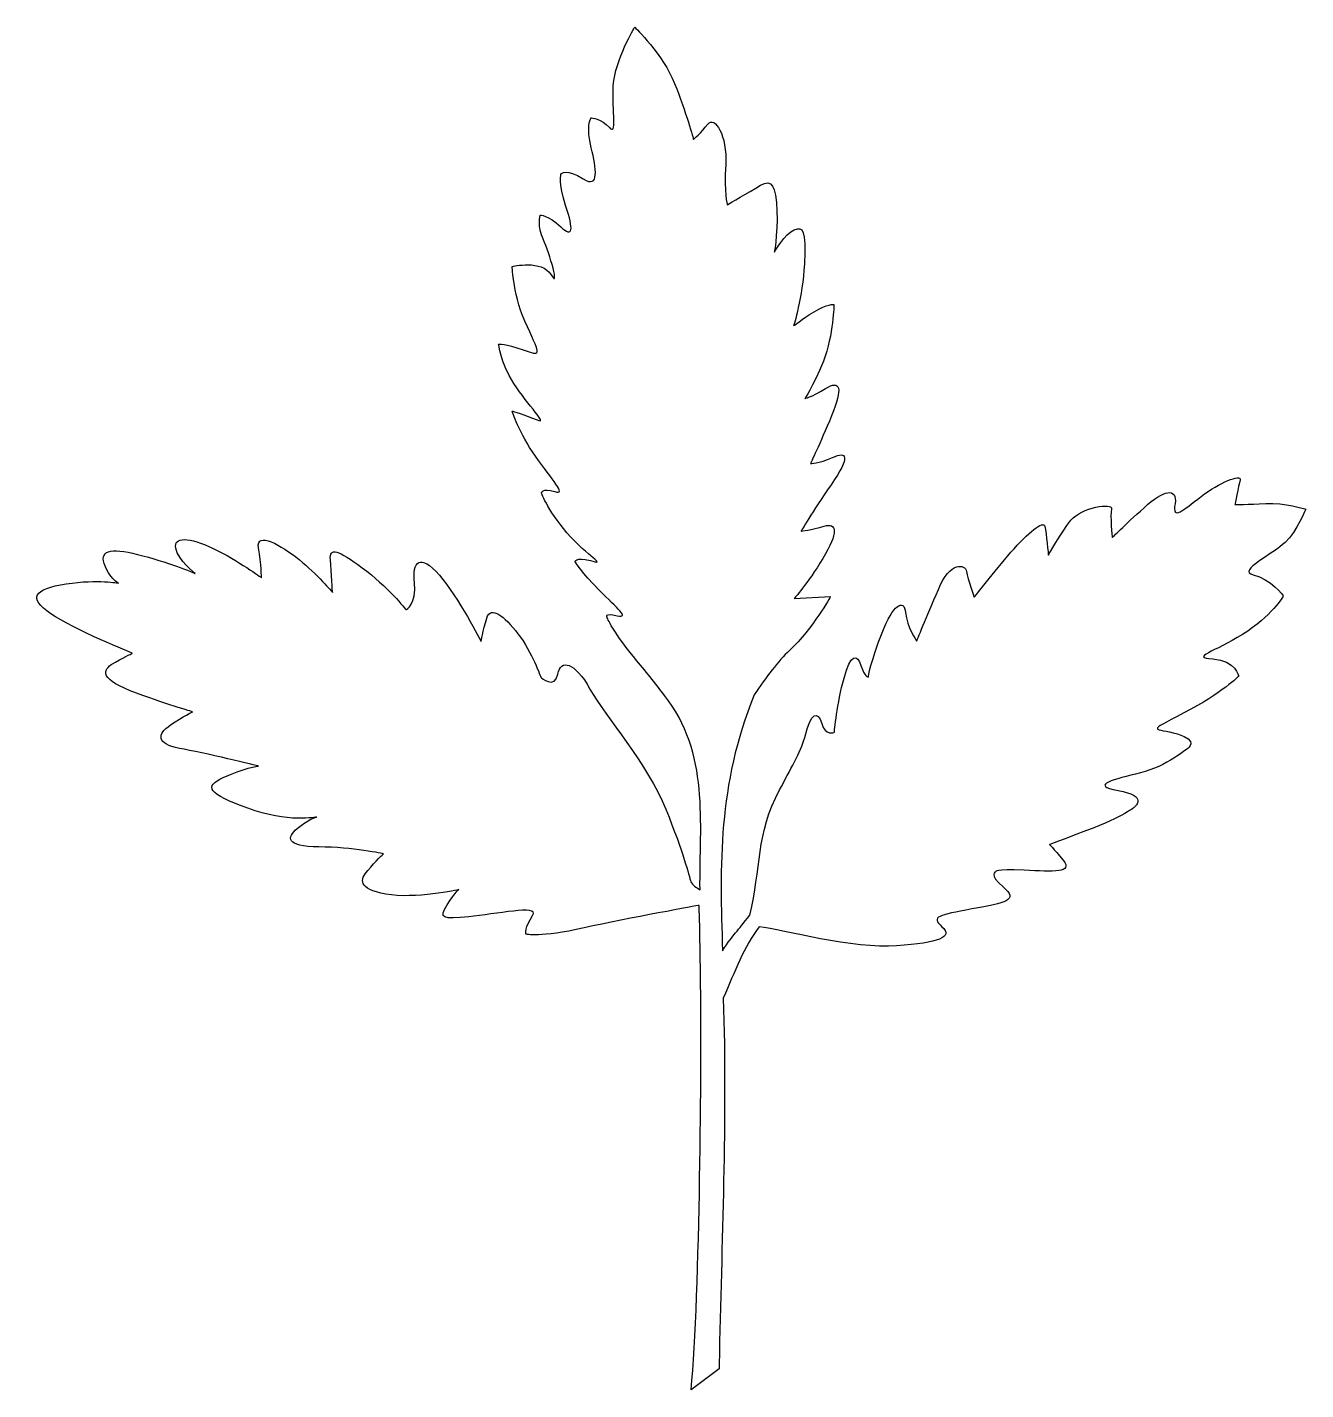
# Model space of a CAD drawing. Header units: centimetres. Extents: x -9.9 to 9.7, y -10.5 to 10.5.
import ezdxf

# ---------------------------------------------------------------- set-up
doc = ezdxf.new("R2010")
doc.units = ezdxf.units.CM
doc.header["$MEASUREMENT"] = 0
doc.layers.add('Layer 1', color=7, linetype='Continuous')

msp = doc.modelspace()

# ---------------------------------------------------------------- linework, layer by layer
at = {"layer": 'Layer 1'}
msp.add_open_spline([(1.35145, -3.36963), (1.70716, -3.40794), (2.80954, -3.7161), (3.46322, -3.66049), (3.46322, -3.66049), (4.10984, -3.61157), (4.33878, -3.52934), (4.15849, -3.36601), (4.15849, -3.36601), (3.98479, -3.20969), (4.10195, -3.19268), (4.61976, -3.09177), (4.61976, -3.09177), (5.14422, -2.99795), (5.33742, -2.96268), (5.10352, -2.75652), (5.10352, -2.75652), (4.86256, -2.557), (4.98721, -2.51967), (4.98721, -2.51967), (4.98721, -2.51967), (4.98721, -2.51967), (4.96104, -2.47771), (5.42025, -2.4985), (5.42025, -2.4985), (5.87941, -2.5194), (6.18072, -2.54224), (6.02194, -2.34531), (6.02194, -2.34531), (5.86327, -2.14827), (5.80966, -2.10552), (5.80966, -2.10552), (5.80966, -2.10552), (5.80966, -2.10552), (5.80966, -2.10552), (6.37899, -1.88946), (6.37899, -1.88946), (6.96203, -1.6739), (7.12453, -1.521), (7.12453, -1.521), (7.12453, -1.521), (7.12453, -1.521), (7.32863, -1.35569), (6.86444, -1.2729), (6.86444, -1.2729), (6.41404, -1.19056), (6.80795, -1.09957), (7.20901, -1.00197), (7.20901, -1.00197), (7.61004, -0.90439), (7.93421, -0.62602), (7.93421, -0.62602), (7.93421, -0.62602), (7.93421, -0.62602), (8.11622, -0.5081), (7.77633, -0.40163), (7.77633, -0.40163), (7.42936, -0.30188), (7.26857, -0.39988), (7.87531, -0.08207), (7.87531, -0.08207), (8.47494, 0.22905), (8.716, 0.4825), (8.716, 0.4825), (8.716, 0.4825), (8.716, 0.4825), (8.67533, 0.72393), (8.31926, 0.74846), (8.31926, 0.74846), (7.9631, 0.77309), (8.34291, 0.85075), (8.77686, 1.12576), (8.77686, 1.12576), (9.22446, 1.4004), (9.40564, 1.71737), (9.40564, 1.71737), (9.40564, 1.71737), (9.40564, 1.71737), (9.20794, 1.9842), (8.9419, 2.04035), (8.9419, 2.04035), (8.68306, 2.10316), (9.25361, 2.36031), (9.43066, 2.54015), (9.43066, 2.54015), (9.61436, 2.713), (9.74827, 3.05212), (9.74827, 3.05212), (9.74827, 3.05212), (9.74827, 3.05212), (9.41503, 3.15144), (9.1333, 3.13943), (9.1333, 3.13943), (8.85813, 3.12043), (8.65911, 3.11959), (8.65911, 3.11959), (8.65911, 3.11959), (8.65911, 3.11959), (8.71568, 3.39925), (8.73941, 3.50144), (8.73941, 3.50144), (8.75603, 3.59701), (8.42231, 3.4562), (8.14137, 3.24516), (8.14137, 3.24516), (7.85334, 3.02746), (7.6975, 2.86752), (7.73997, 3.1339), (7.73997, 3.1339), (7.78196, 3.38655), (7.56127, 3.35205), (7.26454, 3.07286), (7.26454, 3.07286), (6.95405, 2.79409), (6.77702, 2.61415), (6.77702, 2.61415), (6.77702, 2.61415), (6.77702, 2.61415), (6.73926, 2.95157), (6.76302, 3.05386), (6.76302, 3.05386), (6.78673, 3.15604), (6.30384, 3.07466), (6.14006, 2.88069), (6.14006, 2.88069), (5.98292, 2.67958), (5.7942, 2.34213), (5.7942, 2.34213), (5.7942, 2.34213), (5.7942, 2.34213), (5.76353, 2.68622), (5.73901, 2.78308), (5.73901, 2.78308), (5.72163, 2.88656), (5.48221, 2.68794), (5.2191, 2.38716), (5.2191, 2.38716), (4.96312, 2.09294), (4.65588, 1.69739), (4.65588, 1.69739), (4.65588, 1.69739), (4.65588, 1.69739), (4.55457, 1.97502), (4.53753, 2.0922), (4.53753, 2.0922), (4.52049, 2.20941), (4.28157, 2.25103), (4.10364, 1.81719), (4.10364, 1.81719), (3.91864, 1.37676), (3.77066, 1.02439), (3.77066, 1.02439), (3.77066, 1.02439), (3.77066, 1.02439), (3.61942, 1.24172), (3.59865, 1.46193), (3.59865, 1.46193), (3.57796, 1.6822), (3.40344, 1.58462), (3.23919, 1.15038), (3.23919, 1.15038), (3.0679, 0.70948), (3.02628, 0.47056), (3.02628, 0.47056), (3.02628, 0.47056), (3.02628, 0.47056), (2.97146, 0.4722), (2.91497, 0.6455), (2.91497, 0.6455), (2.85888, 0.83256), (2.75582, 0.8288), (2.65525, 0.45444), (2.65525, 0.45444), (2.54754, 0.07333), (2.50629, -0.37836), (2.50629, -0.37836), (2.50629, -0.37836), (2.50629, -0.37836), (2.36712, -0.44271), (2.31148, -0.24199), (2.31148, -0.24199), (2.24872, -0.04797), (2.15233, -0.05869), (2.05087, -0.46051), (2.05087, -0.46051), (1.98938, -0.67824), (1.82264, -0.96827), (1.66259, -1.26537), (1.66259, -1.26537), (1.29887, -1.94059), (1.38565, -2.47163), (1.206, -3.18677), (1.206, -3.18677), (1.00571, -3.45522), (0.96848, -3.46027), (0.78862, -3.73649), (0.78862, -3.73649), (0.74666, -2.42344), (0.71107, -1.1913), (1.27471, 0.19456), (1.27471, 0.19456), (1.45471, 0.47044), (1.64756, 0.71849), (1.81713, 0.87803), (1.81713, 0.87803), (2.17744, 1.21704), (2.44644, 1.70985), (2.44644, 1.70985), (2.44644, 1.70985), (2.44644, 1.70985), (1.88957, 1.67879), (1.88957, 1.67879), (1.88957, 1.67879), (1.88957, 1.67879), (2.08822, 1.89234), (2.32685, 2.29003), (2.32685, 2.29003), (2.57249, 2.69429), (2.54966, 2.84597), (2.34892, 2.7903), (2.34892, 2.7903), (2.15487, 2.72757), (1.99657, 2.7118), (1.99657, 2.7118), (1.99657, 2.7118), (1.99657, 2.7118), (2.15617, 2.99517), (2.4575, 3.42525), (2.4575, 3.42525), (2.75928, 3.86904), (2.69988, 3.94635), (2.47711, 3.84327), (2.47711, 3.84327), (2.26145, 3.74694), (2.13797, 3.75064), (2.13797, 3.75064), (2.13797, 3.75064), (2.13797, 3.75064), (2.28431, 4.04822), (2.46224, 4.48197), (2.46224, 4.48197), (2.64724, 4.9224), (2.58905, 5.04085), (2.37212, 4.90335), (2.37212, 4.90335), (2.14148, 4.76627), (2.05168, 4.74838), (2.05168, 4.74838), (2.05168, 4.74838), (2.05168, 4.74838), (2.16643, 4.90964), (2.33685, 5.32303), (2.33685, 5.32303), (2.49362, 5.73694), (2.50073, 6.19653), (2.50073, 6.19653), (2.50073, 6.19653), (2.50073, 6.19653), (2.39802, 6.20656), (2.19527, 6.08226), (2.19527, 6.08226), (1.9995, 5.96473), (1.87989, 5.86543), (1.87989, 5.86543), (1.87989, 5.86543), (1.87989, 5.86543), (2.01668, 6.30051), (2.04621, 6.82113), (2.04621, 6.82113), (2.06873, 7.33519), (2.0297, 7.40501), (1.89048, 7.34061), (1.89048, 7.34061), (1.74462, 7.28327), (1.58497, 6.99988), (1.58497, 6.99988), (1.58497, 6.99988), (1.58497, 6.99988), (1.65281, 7.42337), (1.61508, 7.7608), (1.61508, 7.7608), (1.57735, 8.09825), (1.51618, 8.12069), (1.29927, 7.98313), (1.29927, 7.98313), (1.06863, 7.84605), (0.85914, 7.72889), (0.85914, 7.72889), (0.85914, 7.72889), (0.85914, 7.72889), (0.80974, 7.90883), (0.83684, 8.34727), (0.83684, 8.34727), (0.86394, 8.78571), (0.66777, 9.10731), (0.56061, 8.96647), (0.56061, 8.96647), (0.46049, 8.83233), (0.34074, 8.73298), (0.34074, 8.73298), (0.34074, 8.73298), (0.34074, 8.73298), (0.22983, 9.14816), (0.05123, 9.59277), (0.05123, 9.59277), (-0.12075, 10.03036), (-0.56072, 10.45555), (-0.56072, 10.45555), (-0.56072, 10.45555), (-0.56072, 10.45555), (-0.86414, 9.95697), (-0.88999, 9.5597), (-0.88999, 9.5597), (-0.9092, 9.15542), (-0.83154, 8.77555), (-0.95076, 8.91644), (-0.95076, 8.91644), (-1.07001, 9.05736), (-1.23455, 9.06236), (-1.23455, 9.06236), (-1.23455, 9.06236), (-1.23455, 9.06236), (-1.31437, 8.92068), (-1.22799, 8.60236), (-1.22799, 8.60236), (-1.15534, 8.28444), (-1.09631, 7.96696), (-1.35237, 8.12579), (-1.35237, 8.12579), (-1.61492, 8.29158), (-1.69305, 8.20474), (-1.69305, 8.20474), (-1.69305, 8.20474), (-1.69305, 8.20474), (-1.7384, 8.06896), (-1.61918, 7.7015), (-1.61918, 7.7015), (-1.49954, 7.34786), (-1.50374, 7.21072), (-1.69736, 7.38821), (-1.69736, 7.38821), (-1.89757, 7.57276), (-2.01438, 7.56942), (-2.01438, 7.56942), (-2.01438, 7.56942), (-2.01438, 7.56942), (-2.06095, 7.39241), (-1.96414, 7.19043), (-1.96414, 7.19043), (-1.86738, 6.98845), (-1.70665, 6.40708), (-1.84333, 6.65147), (-1.84333, 6.65147), (-1.98708, 6.88915), (-2.44335, 6.77953), (-2.44335, 6.77953), (-2.44335, 6.77953), (-2.44335, 6.77953), (-2.43015, 6.31249), (-2.21081, 5.85285), (-2.21081, 5.85285), (-1.99814, 5.40028), (-1.99814, 5.40028), (-2.27661, 5.49799), (-2.27661, 5.49799), (-2.55495, 5.59567), (-2.65137, 5.58491), (-2.65137, 5.58491), (-2.65137, 5.58491), (-2.65137, 5.58491), (-2.63187, 5.32353), (-2.41592, 4.98063), (-2.41592, 4.98063), (-2.19983, 4.63778), (-1.8795, 4.33976), (-2.06228, 4.42085), (-2.06228, 4.42085), (-2.24516, 4.50187), (-2.44251, 4.556), (-2.44251, 4.556), (-2.44251, 4.556), (-2.44251, 4.556), (-2.34281, 4.22352), (-2.08609, 3.8657), (-2.08609, 3.8657), (-1.83638, 3.50121), (-1.59664, 3.26054), (-1.78698, 3.32129), (-1.78698, 3.32129), (-1.99097, 3.38241), (-1.99351, 3.30012), (-1.99351, 3.30012), (-1.99351, 3.30012), (-1.99351, 3.30012), (-1.87966, 2.98093), (-1.54068, 2.62062), (-1.54068, 2.62062), (-1.20167, 2.26031), (-1.00469, 2.19252), (-1.24281, 2.2615), (-1.24281, 2.2615), (-1.48133, 2.31685), (-1.47675, 2.24121), (-1.47675, 2.24121), (-1.47675, 2.24121), (-1.47675, 2.24121), (-1.3787, 2.08037), (-1.1057, 1.80444), (-1.1057, 1.80444), (-0.82611, 1.52139), (-0.63165, 1.37134), (-0.82947, 1.41167), (-0.82947, 1.41167), (-1.03394, 1.45906), (-0.98782, 1.39593), (-0.98782, 1.39593), (-0.98782, 1.39593), (-0.98782, 1.39593), (-0.9512, 1.24382), (-0.5611, 0.75844), (-0.5611, 0.75844), (-0.40198, 0.57508), (-0.24326, 0.3781), (-0.10491, 0.18861), (-0.10491, 0.18861), (0.59555, -0.69748), (0.43291, -1.75629), (0.4423, -2.7997), (0.4423, -2.7997), (0.38163, -2.76356), (0.32803, -2.72075), (0.30186, -2.67876), (0.30186, -2.67876), (0.27072, -2.57488), (0.19182, -2.23616), (-0.08276, -1.56214), (-0.08276, -1.56214), (-0.35695, -0.87433), (-1.01378, -0.13376), (-1.24809, 0.28521), (-1.24809, 0.28521), (-1.48235, 0.7041), (-1.7005, 0.75191), (-1.74212, 0.51296), (-1.74212, 0.51296), (-1.78374, 0.27404), (-2.00432, 0.46608), (-2.00432, 0.46608), (-2.00432, 0.46608), (-2.00432, 0.46608), (-2.13682, 0.84756), (-2.35458, 1.13556), (-2.35458, 1.13556), (-2.57273, 1.40991), (-2.76672, 1.57363), (-2.83445, 1.3767), (-2.83445, 1.3767), (-2.89557, 1.17265), (-2.921, 1.01557), (-2.921, 1.01557), (-2.921, 1.01557), (-2.921, 1.01557), (-3.27078, 1.69878), (-3.5624, 2.03707), (-3.5624, 2.03707), (-3.86074, 2.38246), (-3.98166, 2.24202), (-3.94351, 1.91832), (-3.94351, 1.91832), (-3.91197, 1.60164), (-4.07286, 1.50359), (-4.07286, 1.50359), (-4.07286, 1.50359), (-4.07286, 1.50359), (-4.36361, 1.86935), (-4.74633, 2.14864), (-4.74633, 2.14864), (-5.11524, 2.42751), (-5.25822, 2.46619), (-5.23658, 2.27339), (-5.23658, 2.27339), (-5.22213, 2.07392), (-5.2039, 1.77142), (-5.2039, 1.77142), (-5.2039, 1.77142), (-5.2039, 1.77142), (-5.44237, 2.0532), (-5.71698, 2.27431), (-5.71698, 2.27431), (-5.99162, 2.4954), (-6.37598, 2.71987), (-6.34277, 2.45809), (-6.34277, 2.45809), (-6.29583, 2.19583), (-6.29507, 1.99684), (-6.29507, 1.99684), (-6.29507, 1.99684), (-6.29507, 1.99684), (-6.65072, 2.26156), (-7.03633, 2.44491), (-7.03633, 2.44491), (-7.40825, 2.62779), (-7.64839, 2.62827), (-7.61267, 2.44867), (-7.61267, 2.44867), (-7.57698, 2.2692), (-7.31568, 2.06219), (-7.31568, 2.06219), (-7.31568, 2.06219), (-7.31568, 2.06219), (-7.65435, 2.20975), (-8.11721, 2.33373), (-8.11721, 2.33373), (-8.56642, 2.45718), (-8.78663, 2.43644), (-8.71104, 2.21451), (-8.71104, 2.21451), (-8.6355, 1.9926), (-8.49376, 1.91281), (-8.49376, 1.91281), (-8.49376, 1.91281), (-8.49376, 1.91281), (-8.7938, 1.97684), (-9.29701, 1.90297), (-9.29701, 1.90297), (-9.79363, 1.82206), (-9.8938, 1.68781), (-9.53066, 1.44342), (-9.53066, 1.44342), (-9.18125, 1.19947), (-8.27952, 0.83565), (-8.27952, 0.83565), (-8.27952, 0.83565), (-8.27952, 0.83565), (-8.36305, 0.79707), (-8.53757, 0.69944), (-8.53757, 0.69944), (-8.72582, 0.60221), (-8.8194, 0.46094), (-8.31074, 0.26015), (-8.31074, 0.26015), (-7.78845, 0.05893), (-7.35297, -0.06412), (-7.35297, -0.06412), (-7.35297, -0.06412), (-7.35297, -0.06412), (-7.49217, -0.12852), (-7.69539, -0.26642), (-7.69539, -0.26642), (-7.89867, -0.40437), (-7.91028, -0.56188), (-7.5554, -0.6276), (-7.5554, -0.6276), (-7.19345, -0.68668), (-6.34207, -0.89792), (-6.34207, -0.89792), (-6.34207, -0.89792), (-6.34207, -0.89792), (-6.57644, -0.93195), (-6.88275, -1.07358), (-6.88275, -1.07358), (-7.18197, -1.2086), (-7.12379, -1.32705), (-6.5059, -1.54491), (-6.5059, -1.54491), (-5.88842, -1.77647), (-5.44622, -1.68014), (-5.44622, -1.68014), (-5.44622, -1.68014), (-5.44622, -1.68014), (-5.58465, -1.7171), (-5.74676, -1.85627), (-5.74676, -1.85627), (-5.90879, -1.99547), (-5.9267, -2.1322), (-5.41225, -2.14096), (-5.41225, -2.14096), (-4.89081, -2.14313), (-4.42035, -2.24669), (-4.42035, -2.24669), (-4.42035, -2.24669), (-4.42035, -2.24669), (-4.5405, -2.35972), (-4.66139, -2.50016), (-4.66139, -2.50016), (-4.78238, -2.64055), (-4.82104, -2.78345), (-4.38434, -2.86542), (-4.38434, -2.86542), (-3.94762, -2.94736), (-3.26356, -2.79663), (-3.26356, -2.79663), (-3.26356, -2.79663), (-3.26356, -2.79663), (-3.30513, -2.80907), (-3.44231, -3.03134), (-3.44231, -3.03134), (-3.58611, -3.24661), (-3.50385, -3.24915), (-3.11155, -3.213), (-3.11155, -3.213), (-2.70555, -3.17736), (-2.01448, -3.01999), (-2.12963, -3.19493), (-2.12963, -3.19493), (-2.25179, -3.37646), (-2.23441, -3.47994), (-2.23441, -3.47994), (-2.23441, -3.47994), (-2.23441, -3.47994), (-2.01666, -3.54148), (-1.33922, -3.38363), (-1.33922, -3.38363), (-0.65525, -3.23298), (0.42809, -3.03943), (0.42809, -3.03943), (0.42809, -3.03943), (0.44301, -3.45168), (0.44415, -3.8635), (0.45198, -4.28236), (0.45198, -4.28236), (0.46756, -5.34659), (0.44497, -9.01755), (0.30426, -10.48192), (0.30426, -10.48192), (0.30426, -10.48192), (0.73458, -10.15953), (0.73458, -10.15953), (0.73458, -10.15953), (0.73458, -10.15953), (0.73664, -10.0909), (0.73664, -10.0909), (0.73664, -10.0909), (0.77262, -8.2322), (0.86025, -6.32643), (0.8003, -4.46477), (0.8003, -4.46477), (0.97752, -4.05852), (1.11581, -3.67133), (1.35145, -3.36963)], degree=3, knots=[0, 0, 0, 0, 0.00621118, 0.00621118, 0.00621118, 0.00621118, 0.01242236, 0.01242236, 0.01242236, 0.01242236, 0.01863354, 0.01863354, 0.01863354, 0.01863354, 0.02484472, 0.02484472, 0.02484472, 0.02484472, 0.0310559, 0.0310559, 0.0310559, 0.0310559, 0.03726708, 0.03726708, 0.03726708, 0.03726708, 0.04347826, 0.04347826, 0.04347826, 0.04347826, 0.04968944, 0.04968944, 0.04968944, 0.04968944, 0.05590062, 0.05590062, 0.05590062, 0.05590062, 0.0621118, 0.0621118, 0.0621118, 0.0621118, 0.06832298, 0.06832298, 0.06832298, 0.06832298, 0.07453416, 0.07453416, 0.07453416, 0.07453416, 0.08074534, 0.08074534, 0.08074534, 0.08074534, 0.08695652, 0.08695652, 0.08695652, 0.08695652, 0.0931677, 0.0931677, 0.0931677, 0.0931677, 0.09937888, 0.09937888, 0.09937888, 0.09937888, 0.10559006, 0.10559006, 0.10559006, 0.10559006, 0.11180124, 0.11180124, 0.11180124, 0.11180124, 0.11801242, 0.11801242, 0.11801242, 0.11801242, 0.1242236, 0.1242236, 0.1242236, 0.1242236, 0.13043478, 0.13043478, 0.13043478, 0.13043478, 0.13664596, 0.13664596, 0.13664596, 0.13664596, 0.14285714, 0.14285714, 0.14285714, 0.14285714, 0.14906832, 0.14906832, 0.14906832, 0.14906832, 0.1552795, 0.1552795, 0.1552795, 0.1552795, 0.16149068, 0.16149068, 0.16149068, 0.16149068, 0.16770186, 0.16770186, 0.16770186, 0.16770186, 0.17391304, 0.17391304, 0.17391304, 0.17391304, 0.18012422, 0.18012422, 0.18012422, 0.18012422, 0.1863354, 0.1863354, 0.1863354, 0.1863354, 0.19254658, 0.19254658, 0.19254658, 0.19254658, 0.19875776, 0.19875776, 0.19875776, 0.19875776, 0.20496894, 0.20496894, 0.20496894, 0.20496894, 0.21118012, 0.21118012, 0.21118012, 0.21118012, 0.2173913, 0.2173913, 0.2173913, 0.2173913, 0.22360248, 0.22360248, 0.22360248, 0.22360248, 0.22981366, 0.22981366, 0.22981366, 0.22981366, 0.23602484, 0.23602484, 0.23602484, 0.23602484, 0.24223602, 0.24223602, 0.24223602, 0.24223602, 0.2484472, 0.2484472, 0.2484472, 0.2484472, 0.25465839, 0.25465839, 0.25465839, 0.25465839, 0.26086957, 0.26086957, 0.26086957, 0.26086957, 0.26708075, 0.26708075, 0.26708075, 0.26708075, 0.27329193, 0.27329193, 0.27329193, 0.27329193, 0.27950311, 0.27950311, 0.27950311, 0.27950311, 0.28571429, 0.28571429, 0.28571429, 0.28571429, 0.29192547, 0.29192547, 0.29192547, 0.29192547, 0.29813665, 0.29813665, 0.29813665, 0.29813665, 0.30434783, 0.30434783, 0.30434783, 0.30434783, 0.31055901, 0.31055901, 0.31055901, 0.31055901, 0.31677019, 0.31677019, 0.31677019, 0.31677019, 0.32298137, 0.32298137, 0.32298137, 0.32298137, 0.32919255, 0.32919255, 0.32919255, 0.32919255, 0.33540373, 0.33540373, 0.33540373, 0.33540373, 0.34161491, 0.34161491, 0.34161491, 0.34161491, 0.34782609, 0.34782609, 0.34782609, 0.34782609, 0.35403727, 0.35403727, 0.35403727, 0.35403727, 0.36024845, 0.36024845, 0.36024845, 0.36024845, 0.36645963, 0.36645963, 0.36645963, 0.36645963, 0.37267081, 0.37267081, 0.37267081, 0.37267081, 0.37888199, 0.37888199, 0.37888199, 0.37888199, 0.38509317, 0.38509317, 0.38509317, 0.38509317, 0.39130435, 0.39130435, 0.39130435, 0.39130435, 0.39751553, 0.39751553, 0.39751553, 0.39751553, 0.40372671, 0.40372671, 0.40372671, 0.40372671, 0.40993789, 0.40993789, 0.40993789, 0.40993789, 0.41614907, 0.41614907, 0.41614907, 0.41614907, 0.42236025, 0.42236025, 0.42236025, 0.42236025, 0.42857143, 0.42857143, 0.42857143, 0.42857143, 0.43478261, 0.43478261, 0.43478261, 0.43478261, 0.44099379, 0.44099379, 0.44099379, 0.44099379, 0.44720497, 0.44720497, 0.44720497, 0.44720497, 0.45341615, 0.45341615, 0.45341615, 0.45341615, 0.45962733, 0.45962733, 0.45962733, 0.45962733, 0.46583851, 0.46583851, 0.46583851, 0.46583851, 0.47204969, 0.47204969, 0.47204969, 0.47204969, 0.47826087, 0.47826087, 0.47826087, 0.47826087, 0.48447205, 0.48447205, 0.48447205, 0.48447205, 0.49068323, 0.49068323, 0.49068323, 0.49068323, 0.49689441, 0.49689441, 0.49689441, 0.49689441, 0.50310559, 0.50310559, 0.50310559, 0.50310559, 0.50931677, 0.50931677, 0.50931677, 0.50931677, 0.51552795, 0.51552795, 0.51552795, 0.51552795, 0.52173913, 0.52173913, 0.52173913, 0.52173913, 0.52795031, 0.52795031, 0.52795031, 0.52795031, 0.53416149, 0.53416149, 0.53416149, 0.53416149, 0.54037267, 0.54037267, 0.54037267, 0.54037267, 0.54658385, 0.54658385, 0.54658385, 0.54658385, 0.55279503, 0.55279503, 0.55279503, 0.55279503, 0.55900621, 0.55900621, 0.55900621, 0.55900621, 0.56521739, 0.56521739, 0.56521739, 0.56521739, 0.57142857, 0.57142857, 0.57142857, 0.57142857, 0.57763975, 0.57763975, 0.57763975, 0.57763975, 0.58385093, 0.58385093, 0.58385093, 0.58385093, 0.59006211, 0.59006211, 0.59006211, 0.59006211, 0.59627329, 0.59627329, 0.59627329, 0.59627329, 0.60248447, 0.60248447, 0.60248447, 0.60248447, 0.60869565, 0.60869565, 0.60869565, 0.60869565, 0.61490683, 0.61490683, 0.61490683, 0.61490683, 0.62111801, 0.62111801, 0.62111801, 0.62111801, 0.62732919, 0.62732919, 0.62732919, 0.62732919, 0.63354037, 0.63354037, 0.63354037, 0.63354037, 0.63975155, 0.63975155, 0.63975155, 0.63975155, 0.64596273, 0.64596273, 0.64596273, 0.64596273, 0.65217391, 0.65217391, 0.65217391, 0.65217391, 0.65838509, 0.65838509, 0.65838509, 0.65838509, 0.66459627, 0.66459627, 0.66459627, 0.66459627, 0.67080745, 0.67080745, 0.67080745, 0.67080745, 0.67701863, 0.67701863, 0.67701863, 0.67701863, 0.68322981, 0.68322981, 0.68322981, 0.68322981, 0.68944099, 0.68944099, 0.68944099, 0.68944099, 0.69565217, 0.69565217, 0.69565217, 0.69565217, 0.70186335, 0.70186335, 0.70186335, 0.70186335, 0.70807453, 0.70807453, 0.70807453, 0.70807453, 0.71428571, 0.71428571, 0.71428571, 0.71428571, 0.72049689, 0.72049689, 0.72049689, 0.72049689, 0.72670807, 0.72670807, 0.72670807, 0.72670807, 0.73291925, 0.73291925, 0.73291925, 0.73291925, 0.73913043, 0.73913043, 0.73913043, 0.73913043, 0.74534161, 0.74534161, 0.74534161, 0.74534161, 0.7515528, 0.7515528, 0.7515528, 0.7515528, 0.75776398, 0.75776398, 0.75776398, 0.75776398, 0.76397516, 0.76397516, 0.76397516, 0.76397516, 0.77018634, 0.77018634, 0.77018634, 0.77018634, 0.77639752, 0.77639752, 0.77639752, 0.77639752, 0.7826087, 0.7826087, 0.7826087, 0.7826087, 0.78881988, 0.78881988, 0.78881988, 0.78881988, 0.79503106, 0.79503106, 0.79503106, 0.79503106, 0.80124224, 0.80124224, 0.80124224, 0.80124224, 0.80745342, 0.80745342, 0.80745342, 0.80745342, 0.8136646, 0.8136646, 0.8136646, 0.8136646, 0.81987578, 0.81987578, 0.81987578, 0.81987578, 0.82608696, 0.82608696, 0.82608696, 0.82608696, 0.83229814, 0.83229814, 0.83229814, 0.83229814, 0.83850932, 0.83850932, 0.83850932, 0.83850932, 0.8447205, 0.8447205, 0.8447205, 0.8447205, 0.85093168, 0.85093168, 0.85093168, 0.85093168, 0.85714286, 0.85714286, 0.85714286, 0.85714286, 0.86335404, 0.86335404, 0.86335404, 0.86335404, 0.86956522, 0.86956522, 0.86956522, 0.86956522, 0.8757764, 0.8757764, 0.8757764, 0.8757764, 0.88198758, 0.88198758, 0.88198758, 0.88198758, 0.88819876, 0.88819876, 0.88819876, 0.88819876, 0.89440994, 0.89440994, 0.89440994, 0.89440994, 0.90062112, 0.90062112, 0.90062112, 0.90062112, 0.9068323, 0.9068323, 0.9068323, 0.9068323, 0.91304348, 0.91304348, 0.91304348, 0.91304348, 0.91925466, 0.91925466, 0.91925466, 0.91925466, 0.92546584, 0.92546584, 0.92546584, 0.92546584, 0.93167702, 0.93167702, 0.93167702, 0.93167702, 0.9378882, 0.9378882, 0.9378882, 0.9378882, 0.94409938, 0.94409938, 0.94409938, 0.94409938, 0.95031056, 0.95031056, 0.95031056, 0.95031056, 0.95652174, 0.95652174, 0.95652174, 0.95652174, 0.96273292, 0.96273292, 0.96273292, 0.96273292, 0.9689441, 0.9689441, 0.9689441, 0.9689441, 0.97515528, 0.97515528, 0.97515528, 0.97515528, 0.98136646, 0.98136646, 0.98136646, 0.98136646, 0.98757764, 0.98757764, 0.98757764, 0.98757764, 1, 1, 1, 1], dxfattribs=at)

doc.saveas('drawing.dxf')
